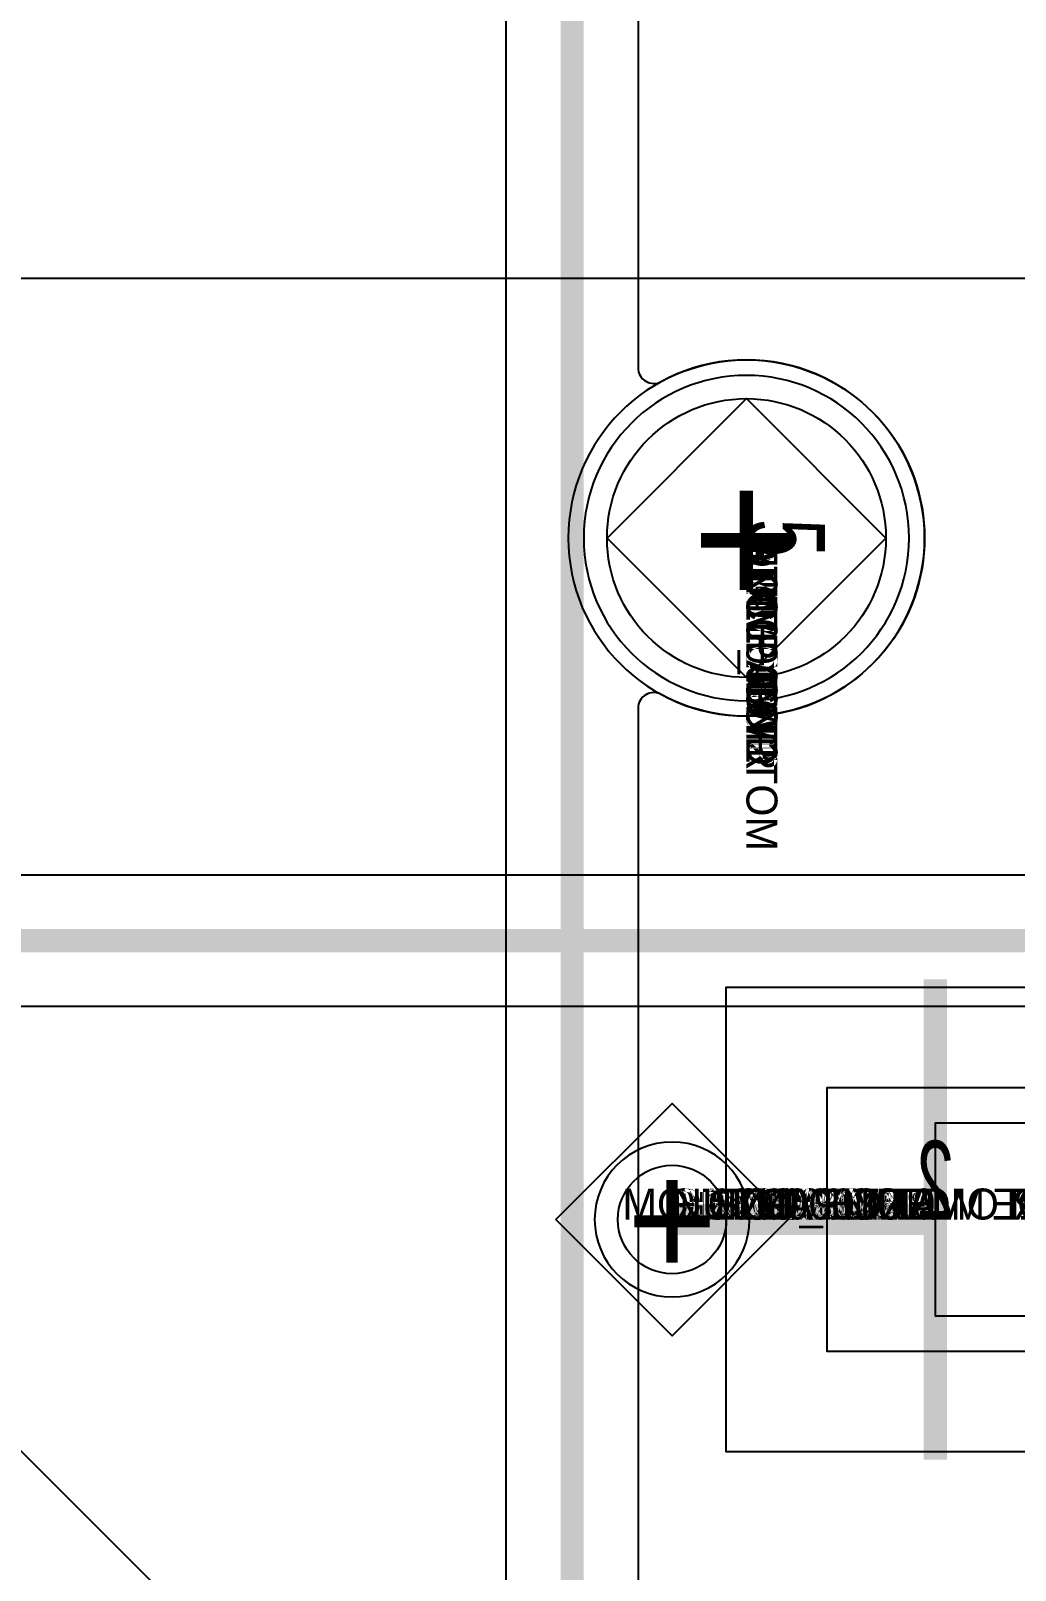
# Model space of a CAD drawing. Extents: x 0 to 323, y 0 to 320.
# Drawn here: x 153.56 to 159.92, y 83.94 to 93.88 of the extents above; entities that cross this region are included whole.
import ezdxf
from ezdxf.enums import TextEntityAlignment as Align

# ---------------------------------------------------------------- set-up
doc = ezdxf.new("R2010")
doc.units = 0
doc.header["$MEASUREMENT"] = 0
doc.layers.get('0').update_dxf_attribs({"linetype": 'CONTINUOUS'})
for name, color, linetype in [('CDN_FIGURES', 7, 'CONTINUOUS'), ('ETCH_BOTTOM', 7, 'CONTINUOUS'), ('ETCH_GND', 3, 'CONTINUOUS'), ('ETCH_INT1', 4, 'CONTINUOUS'), ('ETCH_INT2', 5, 'CONTINUOUS'), ('ETCH_PWR', 6, 'CONTINUOUS'), ('ETCH_TOP', 2, 'CONTINUOUS'), ('MANUFACTURING_NCLEGEND-1-6', 8, 'CONTINUOUS'), ('PACKAGE_GEOMETRY_ASSEMBLY_TOP', 11, 'CONTINUOUS'), ('PACKAGE_GEOMETRY_PIN_NUMBER', 9, 'CONTINUOUS')]:
    doc.layers.add(name, color=color, linetype=linetype)

# ---------------------------------------------------------------- blocks, each defined once
blk = doc.blocks.new('PAD_INFO')
for tag in ['SHAPE_TYPE', 'PAD_HEIGHT', 'PAD_LAYER', 'PAD_TYPE', 'PAD_WIDTH']:
    blk.add_attdef(tag, (0, 0), '', height=0.2)
at = {"flags": 2}
blk.add_attdef('CDN_TYPE', (0, 0), '', height=0.2, dxfattribs=at)
blk = doc.blocks.new('DRILL_INFO')
at = {"flags": 2}
blk.add_attdef('CDN_TYPE', (0, 0), '', height=0.2, dxfattribs=at)
for tag in ['FSHAPE', 'FCHAR', 'DRILL_HEIGHT', 'DIAMETER', 'PLATED', 'DRILL_WIDTH']:
    blk.add_attdef(tag, (0, 0), '', height=0.2)
blk = doc.blocks.new('VIA0700X0300')
at = {"layer": 'ETCH_BOTTOM'}
blk.add_circle((0, 0), 0.35, dxfattribs=at)
at = {"layer": 'ETCH_GND'}
blk.add_circle((0, 0), 0.35, dxfattribs=at)
at = {"layer": 'ETCH_INT1'}
blk.add_circle((0, 0), 0.35, dxfattribs=at)
at = {"layer": 'ETCH_INT2'}
blk.add_circle((0, 0), 0.35, dxfattribs=at)
at = {"layer": 'ETCH_PWR'}
blk.add_circle((0, 0), 0.35, dxfattribs=at)
at = {"layer": 'ETCH_TOP'}
blk.add_circle((0, 0), 0.35, dxfattribs=at)
ref = blk.add_blockref('PAD_INFO', (0, 0))
ref.add_attrib('PAD_LAYER', 'ETCH_TOP', (0, 0), dxfattribs={"height": 0.2})
ref.add_attrib('SHAPE_TYPE', 'NULL', (0, 0), dxfattribs={"height": 0.2})
ref.add_attrib('PAD_TYPE', 'ANTIPAD', (0, 0), dxfattribs={"height": 0.2})
ref.add_attrib('PAD_WIDTH', '0.000000', (0, 0), dxfattribs={"height": 0.2})
ref.add_attrib('PAD_HEIGHT', '0.000000', (0, 0), dxfattribs={"height": 0.2})
ref = blk.add_blockref('PAD_INFO', (0, 0))
ref.add_attrib('PAD_LAYER', 'ETCH_GND', (0, 0), dxfattribs={"height": 0.2})
ref.add_attrib('SHAPE_TYPE', 'NULL', (0, 0), dxfattribs={"height": 0.2})
ref.add_attrib('PAD_TYPE', 'ANTIPAD', (0, 0), dxfattribs={"height": 0.2})
ref.add_attrib('PAD_WIDTH', '0.000000', (0, 0), dxfattribs={"height": 0.2})
ref.add_attrib('PAD_HEIGHT', '0.000000', (0, 0), dxfattribs={"height": 0.2})
ref = blk.add_blockref('PAD_INFO', (0, 0))
ref.add_attrib('PAD_LAYER', 'ETCH_INT1', (0, 0), dxfattribs={"height": 0.2})
ref.add_attrib('SHAPE_TYPE', 'NULL', (0, 0), dxfattribs={"height": 0.2})
ref.add_attrib('PAD_TYPE', 'ANTIPAD', (0, 0), dxfattribs={"height": 0.2})
ref.add_attrib('PAD_WIDTH', '0.000000', (0, 0), dxfattribs={"height": 0.2})
ref.add_attrib('PAD_HEIGHT', '0.000000', (0, 0), dxfattribs={"height": 0.2})
ref = blk.add_blockref('PAD_INFO', (0, 0))
ref.add_attrib('PAD_LAYER', 'ETCH_INT2', (0, 0), dxfattribs={"height": 0.2})
ref.add_attrib('SHAPE_TYPE', 'NULL', (0, 0), dxfattribs={"height": 0.2})
ref.add_attrib('PAD_TYPE', 'ANTIPAD', (0, 0), dxfattribs={"height": 0.2})
ref.add_attrib('PAD_WIDTH', '0.000000', (0, 0), dxfattribs={"height": 0.2})
ref.add_attrib('PAD_HEIGHT', '0.000000', (0, 0), dxfattribs={"height": 0.2})
ref = blk.add_blockref('PAD_INFO', (0, 0))
ref.add_attrib('PAD_LAYER', 'ETCH_PWR', (0, 0), dxfattribs={"height": 0.2})
ref.add_attrib('SHAPE_TYPE', 'NULL', (0, 0), dxfattribs={"height": 0.2})
ref.add_attrib('PAD_TYPE', 'ANTIPAD', (0, 0), dxfattribs={"height": 0.2})
ref.add_attrib('PAD_WIDTH', '0.000000', (0, 0), dxfattribs={"height": 0.2})
ref.add_attrib('PAD_HEIGHT', '0.000000', (0, 0), dxfattribs={"height": 0.2})
ref = blk.add_blockref('PAD_INFO', (0, 0))
ref.add_attrib('PAD_LAYER', 'ETCH_BOTTOM', (0, 0), dxfattribs={"height": 0.2})
ref.add_attrib('SHAPE_TYPE', 'NULL', (0, 0), dxfattribs={"height": 0.2})
ref.add_attrib('PAD_TYPE', 'ANTIPAD', (0, 0), dxfattribs={"height": 0.2})
ref.add_attrib('PAD_WIDTH', '0.000000', (0, 0), dxfattribs={"height": 0.2})
ref.add_attrib('PAD_HEIGHT', '0.000000', (0, 0), dxfattribs={"height": 0.2})
ref = blk.add_blockref('PAD_INFO', (0, 0))
ref.add_attrib('PAD_LAYER', 'ETCH_TOP', (0, 0), dxfattribs={"height": 0.2})
ref.add_attrib('SHAPE_TYPE', 'NULL', (0, 0), dxfattribs={"height": 0.2})
ref.add_attrib('PAD_TYPE', 'THERMAL', (0, 0), dxfattribs={"height": 0.2})
ref.add_attrib('PAD_WIDTH', '0.000000', (0, 0), dxfattribs={"height": 0.2})
ref.add_attrib('PAD_HEIGHT', '0.000000', (0, 0), dxfattribs={"height": 0.2})
ref = blk.add_blockref('PAD_INFO', (0, 0))
ref.add_attrib('PAD_LAYER', 'ETCH_GND', (0, 0), dxfattribs={"height": 0.2})
ref.add_attrib('SHAPE_TYPE', 'NULL', (0, 0), dxfattribs={"height": 0.2})
ref.add_attrib('PAD_TYPE', 'THERMAL', (0, 0), dxfattribs={"height": 0.2})
ref.add_attrib('PAD_WIDTH', '0.000000', (0, 0), dxfattribs={"height": 0.2})
ref.add_attrib('PAD_HEIGHT', '0.000000', (0, 0), dxfattribs={"height": 0.2})
ref = blk.add_blockref('PAD_INFO', (0, 0))
ref.add_attrib('PAD_LAYER', 'ETCH_INT1', (0, 0), dxfattribs={"height": 0.2})
ref.add_attrib('SHAPE_TYPE', 'NULL', (0, 0), dxfattribs={"height": 0.2})
ref.add_attrib('PAD_TYPE', 'THERMAL', (0, 0), dxfattribs={"height": 0.2})
ref.add_attrib('PAD_WIDTH', '0.000000', (0, 0), dxfattribs={"height": 0.2})
ref.add_attrib('PAD_HEIGHT', '0.000000', (0, 0), dxfattribs={"height": 0.2})
ref = blk.add_blockref('PAD_INFO', (0, 0))
ref.add_attrib('PAD_LAYER', 'ETCH_INT2', (0, 0), dxfattribs={"height": 0.2})
ref.add_attrib('SHAPE_TYPE', 'NULL', (0, 0), dxfattribs={"height": 0.2})
ref.add_attrib('PAD_TYPE', 'THERMAL', (0, 0), dxfattribs={"height": 0.2})
ref.add_attrib('PAD_WIDTH', '0.000000', (0, 0), dxfattribs={"height": 0.2})
ref.add_attrib('PAD_HEIGHT', '0.000000', (0, 0), dxfattribs={"height": 0.2})
ref = blk.add_blockref('PAD_INFO', (0, 0))
ref.add_attrib('PAD_LAYER', 'ETCH_PWR', (0, 0), dxfattribs={"height": 0.2})
ref.add_attrib('SHAPE_TYPE', 'NULL', (0, 0), dxfattribs={"height": 0.2})
ref.add_attrib('PAD_TYPE', 'THERMAL', (0, 0), dxfattribs={"height": 0.2})
ref.add_attrib('PAD_WIDTH', '0.000000', (0, 0), dxfattribs={"height": 0.2})
ref.add_attrib('PAD_HEIGHT', '0.000000', (0, 0), dxfattribs={"height": 0.2})
ref = blk.add_blockref('PAD_INFO', (0, 0))
ref.add_attrib('PAD_LAYER', 'ETCH_BOTTOM', (0, 0), dxfattribs={"height": 0.2})
ref.add_attrib('SHAPE_TYPE', 'NULL', (0, 0), dxfattribs={"height": 0.2})
ref.add_attrib('PAD_TYPE', 'THERMAL', (0, 0), dxfattribs={"height": 0.2})
ref.add_attrib('PAD_WIDTH', '0.000000', (0, 0), dxfattribs={"height": 0.2})
ref.add_attrib('PAD_HEIGHT', '0.000000', (0, 0), dxfattribs={"height": 0.2})
ref = blk.add_blockref('PAD_INFO', (0, 0))
ref.add_attrib('PAD_LAYER', 'ETCH_TOP', (0, 0), dxfattribs={"height": 0.2})
ref.add_attrib('SHAPE_TYPE', 'CIRCLE', (0, 0), dxfattribs={"height": 0.2})
ref.add_attrib('PAD_TYPE', 'REGULAR', (0, 0), dxfattribs={"height": 0.2})
ref.add_attrib('PAD_WIDTH', '0.700000', (0, 0), dxfattribs={"height": 0.2})
ref.add_attrib('PAD_HEIGHT', '0.700000', (0, 0), dxfattribs={"height": 0.2})
ref = blk.add_blockref('PAD_INFO', (0, 0))
ref.add_attrib('PAD_LAYER', 'ETCH_GND', (0, 0), dxfattribs={"height": 0.2})
ref.add_attrib('SHAPE_TYPE', 'CIRCLE', (0, 0), dxfattribs={"height": 0.2})
ref.add_attrib('PAD_TYPE', 'REGULAR', (0, 0), dxfattribs={"height": 0.2})
ref.add_attrib('PAD_WIDTH', '0.700000', (0, 0), dxfattribs={"height": 0.2})
ref.add_attrib('PAD_HEIGHT', '0.700000', (0, 0), dxfattribs={"height": 0.2})
ref = blk.add_blockref('PAD_INFO', (0, 0))
ref.add_attrib('PAD_LAYER', 'ETCH_INT1', (0, 0), dxfattribs={"height": 0.2})
ref.add_attrib('SHAPE_TYPE', 'CIRCLE', (0, 0), dxfattribs={"height": 0.2})
ref.add_attrib('PAD_TYPE', 'REGULAR', (0, 0), dxfattribs={"height": 0.2})
ref.add_attrib('PAD_WIDTH', '0.700000', (0, 0), dxfattribs={"height": 0.2})
ref.add_attrib('PAD_HEIGHT', '0.700000', (0, 0), dxfattribs={"height": 0.2})
ref = blk.add_blockref('PAD_INFO', (0, 0))
ref.add_attrib('PAD_LAYER', 'ETCH_INT2', (0, 0), dxfattribs={"height": 0.2})
ref.add_attrib('SHAPE_TYPE', 'CIRCLE', (0, 0), dxfattribs={"height": 0.2})
ref.add_attrib('PAD_TYPE', 'REGULAR', (0, 0), dxfattribs={"height": 0.2})
ref.add_attrib('PAD_WIDTH', '0.700000', (0, 0), dxfattribs={"height": 0.2})
ref.add_attrib('PAD_HEIGHT', '0.700000', (0, 0), dxfattribs={"height": 0.2})
ref = blk.add_blockref('PAD_INFO', (0, 0))
ref.add_attrib('PAD_LAYER', 'ETCH_PWR', (0, 0), dxfattribs={"height": 0.2})
ref.add_attrib('SHAPE_TYPE', 'CIRCLE', (0, 0), dxfattribs={"height": 0.2})
ref.add_attrib('PAD_TYPE', 'REGULAR', (0, 0), dxfattribs={"height": 0.2})
ref.add_attrib('PAD_WIDTH', '0.700000', (0, 0), dxfattribs={"height": 0.2})
ref.add_attrib('PAD_HEIGHT', '0.700000', (0, 0), dxfattribs={"height": 0.2})
ref = blk.add_blockref('PAD_INFO', (0, 0))
ref.add_attrib('PAD_LAYER', 'ETCH_BOTTOM', (0, 0), dxfattribs={"height": 0.2})
ref.add_attrib('SHAPE_TYPE', 'CIRCLE', (0, 0), dxfattribs={"height": 0.2})
ref.add_attrib('PAD_TYPE', 'REGULAR', (0, 0), dxfattribs={"height": 0.2})
ref.add_attrib('PAD_WIDTH', '0.700000', (0, 0), dxfattribs={"height": 0.2})
ref.add_attrib('PAD_HEIGHT', '0.700000', (0, 0), dxfattribs={"height": 0.2})
ref = blk.add_blockref('DRILL_INFO', (0, 0))
ref.add_attrib('DIAMETER', '0.300000', (0, 0), dxfattribs={"height": 0.2})
ref.add_attrib('PLATED', 'PLATED', (0, 0), dxfattribs={"height": 0.2})
ref.add_attrib('FSHAPE', 'DIAMOND', (0, 0), dxfattribs={"height": 0.2})
ref.add_attrib('FCHAR', '+', (0, 0), dxfattribs={"height": 0.2})
ref.add_attrib('DRILL_WIDTH', '1.500000', (0, 0), dxfattribs={"height": 0.2})
ref.add_attrib('DRILL_HEIGHT', '1.500000', (0, 0), dxfattribs={"height": 0.2})
for tag in ['CDN_TYPE', 'PIN']:
    blk.add_attdef(tag, (0, 0), '', height=0.2)
at = {"flags": 2}
for tag in ['PSTKNAME', 'BBV']:
    blk.add_attdef(tag, (0, 0), '', height=0.2, dxfattribs=at)
blk = doc.blocks.new('FIGURE_DIAMOND')
at = {"layer": 'CDN_FIGURES'}
blk.add_lwpolyline([(-0.5, 0), (0, 0.5), (0.5, 0), (0, -0.5)], close=True, dxfattribs=at)
blk = doc.blocks.new('VIA1800X1100')
at = {"layer": 'ETCH_BOTTOM'}
blk.add_circle((0, 0), 0.9, dxfattribs=at)
at = {"layer": 'ETCH_GND'}
blk.add_circle((0, 0), 0.9, dxfattribs=at)
at = {"layer": 'ETCH_INT1'}
blk.add_circle((0, 0), 0.9, dxfattribs=at)
at = {"layer": 'ETCH_INT2'}
blk.add_circle((0, 0), 0.9, dxfattribs=at)
at = {"layer": 'ETCH_PWR'}
blk.add_circle((0, 0), 0.9, dxfattribs=at)
at = {"layer": 'ETCH_TOP'}
blk.add_circle((0, 0), 0.9, dxfattribs=at)
ref = blk.add_blockref('PAD_INFO', (0, 0))
ref.add_attrib('PAD_LAYER', 'ETCH_TOP', (0, 0), dxfattribs={"height": 0.2})
ref.add_attrib('SHAPE_TYPE', 'NULL', (0, 0), dxfattribs={"height": 0.2})
ref.add_attrib('PAD_TYPE', 'ANTIPAD', (0, 0), dxfattribs={"height": 0.2})
ref.add_attrib('PAD_WIDTH', '0.000000', (0, 0), dxfattribs={"height": 0.2})
ref.add_attrib('PAD_HEIGHT', '0.000000', (0, 0), dxfattribs={"height": 0.2})
ref = blk.add_blockref('PAD_INFO', (0, 0))
ref.add_attrib('PAD_LAYER', 'ETCH_GND', (0, 0), dxfattribs={"height": 0.2})
ref.add_attrib('SHAPE_TYPE', 'NULL', (0, 0), dxfattribs={"height": 0.2})
ref.add_attrib('PAD_TYPE', 'ANTIPAD', (0, 0), dxfattribs={"height": 0.2})
ref.add_attrib('PAD_WIDTH', '0.000000', (0, 0), dxfattribs={"height": 0.2})
ref.add_attrib('PAD_HEIGHT', '0.000000', (0, 0), dxfattribs={"height": 0.2})
ref = blk.add_blockref('PAD_INFO', (0, 0))
ref.add_attrib('PAD_LAYER', 'ETCH_INT1', (0, 0), dxfattribs={"height": 0.2})
ref.add_attrib('SHAPE_TYPE', 'NULL', (0, 0), dxfattribs={"height": 0.2})
ref.add_attrib('PAD_TYPE', 'ANTIPAD', (0, 0), dxfattribs={"height": 0.2})
ref.add_attrib('PAD_WIDTH', '0.000000', (0, 0), dxfattribs={"height": 0.2})
ref.add_attrib('PAD_HEIGHT', '0.000000', (0, 0), dxfattribs={"height": 0.2})
ref = blk.add_blockref('PAD_INFO', (0, 0))
ref.add_attrib('PAD_LAYER', 'ETCH_INT2', (0, 0), dxfattribs={"height": 0.2})
ref.add_attrib('SHAPE_TYPE', 'NULL', (0, 0), dxfattribs={"height": 0.2})
ref.add_attrib('PAD_TYPE', 'ANTIPAD', (0, 0), dxfattribs={"height": 0.2})
ref.add_attrib('PAD_WIDTH', '0.000000', (0, 0), dxfattribs={"height": 0.2})
ref.add_attrib('PAD_HEIGHT', '0.000000', (0, 0), dxfattribs={"height": 0.2})
ref = blk.add_blockref('PAD_INFO', (0, 0))
ref.add_attrib('PAD_LAYER', 'ETCH_PWR', (0, 0), dxfattribs={"height": 0.2})
ref.add_attrib('SHAPE_TYPE', 'NULL', (0, 0), dxfattribs={"height": 0.2})
ref.add_attrib('PAD_TYPE', 'ANTIPAD', (0, 0), dxfattribs={"height": 0.2})
ref.add_attrib('PAD_WIDTH', '0.000000', (0, 0), dxfattribs={"height": 0.2})
ref.add_attrib('PAD_HEIGHT', '0.000000', (0, 0), dxfattribs={"height": 0.2})
ref = blk.add_blockref('PAD_INFO', (0, 0))
ref.add_attrib('PAD_LAYER', 'ETCH_BOTTOM', (0, 0), dxfattribs={"height": 0.2})
ref.add_attrib('SHAPE_TYPE', 'NULL', (0, 0), dxfattribs={"height": 0.2})
ref.add_attrib('PAD_TYPE', 'ANTIPAD', (0, 0), dxfattribs={"height": 0.2})
ref.add_attrib('PAD_WIDTH', '0.000000', (0, 0), dxfattribs={"height": 0.2})
ref.add_attrib('PAD_HEIGHT', '0.000000', (0, 0), dxfattribs={"height": 0.2})
ref = blk.add_blockref('PAD_INFO', (0, 0))
ref.add_attrib('PAD_LAYER', 'ETCH_TOP', (0, 0), dxfattribs={"height": 0.2})
ref.add_attrib('SHAPE_TYPE', 'NULL', (0, 0), dxfattribs={"height": 0.2})
ref.add_attrib('PAD_TYPE', 'THERMAL', (0, 0), dxfattribs={"height": 0.2})
ref.add_attrib('PAD_WIDTH', '0.000000', (0, 0), dxfattribs={"height": 0.2})
ref.add_attrib('PAD_HEIGHT', '0.000000', (0, 0), dxfattribs={"height": 0.2})
ref = blk.add_blockref('PAD_INFO', (0, 0))
ref.add_attrib('PAD_LAYER', 'ETCH_GND', (0, 0), dxfattribs={"height": 0.2})
ref.add_attrib('SHAPE_TYPE', 'NULL', (0, 0), dxfattribs={"height": 0.2})
ref.add_attrib('PAD_TYPE', 'THERMAL', (0, 0), dxfattribs={"height": 0.2})
ref.add_attrib('PAD_WIDTH', '0.000000', (0, 0), dxfattribs={"height": 0.2})
ref.add_attrib('PAD_HEIGHT', '0.000000', (0, 0), dxfattribs={"height": 0.2})
ref = blk.add_blockref('PAD_INFO', (0, 0))
ref.add_attrib('PAD_LAYER', 'ETCH_INT1', (0, 0), dxfattribs={"height": 0.2})
ref.add_attrib('SHAPE_TYPE', 'NULL', (0, 0), dxfattribs={"height": 0.2})
ref.add_attrib('PAD_TYPE', 'THERMAL', (0, 0), dxfattribs={"height": 0.2})
ref.add_attrib('PAD_WIDTH', '0.000000', (0, 0), dxfattribs={"height": 0.2})
ref.add_attrib('PAD_HEIGHT', '0.000000', (0, 0), dxfattribs={"height": 0.2})
ref = blk.add_blockref('PAD_INFO', (0, 0))
ref.add_attrib('PAD_LAYER', 'ETCH_INT2', (0, 0), dxfattribs={"height": 0.2})
ref.add_attrib('SHAPE_TYPE', 'NULL', (0, 0), dxfattribs={"height": 0.2})
ref.add_attrib('PAD_TYPE', 'THERMAL', (0, 0), dxfattribs={"height": 0.2})
ref.add_attrib('PAD_WIDTH', '0.000000', (0, 0), dxfattribs={"height": 0.2})
ref.add_attrib('PAD_HEIGHT', '0.000000', (0, 0), dxfattribs={"height": 0.2})
ref = blk.add_blockref('PAD_INFO', (0, 0))
ref.add_attrib('PAD_LAYER', 'ETCH_PWR', (0, 0), dxfattribs={"height": 0.2})
ref.add_attrib('SHAPE_TYPE', 'NULL', (0, 0), dxfattribs={"height": 0.2})
ref.add_attrib('PAD_TYPE', 'THERMAL', (0, 0), dxfattribs={"height": 0.2})
ref.add_attrib('PAD_WIDTH', '0.000000', (0, 0), dxfattribs={"height": 0.2})
ref.add_attrib('PAD_HEIGHT', '0.000000', (0, 0), dxfattribs={"height": 0.2})
ref = blk.add_blockref('PAD_INFO', (0, 0))
ref.add_attrib('PAD_LAYER', 'ETCH_BOTTOM', (0, 0), dxfattribs={"height": 0.2})
ref.add_attrib('SHAPE_TYPE', 'NULL', (0, 0), dxfattribs={"height": 0.2})
ref.add_attrib('PAD_TYPE', 'THERMAL', (0, 0), dxfattribs={"height": 0.2})
ref.add_attrib('PAD_WIDTH', '0.000000', (0, 0), dxfattribs={"height": 0.2})
ref.add_attrib('PAD_HEIGHT', '0.000000', (0, 0), dxfattribs={"height": 0.2})
ref = blk.add_blockref('DRILL_INFO', (0, 0))
ref.add_attrib('DIAMETER', '1.100000', (0, 0), dxfattribs={"height": 0.2})
ref.add_attrib('PLATED', 'PLATED', (0, 0), dxfattribs={"height": 0.2})
ref.add_attrib('FSHAPE', 'DIAMOND', (0, 0), dxfattribs={"height": 0.2})
ref.add_attrib('FCHAR', '+', (0, 0), dxfattribs={"height": 0.2})
ref.add_attrib('DRILL_WIDTH', '1.800000', (0, 0), dxfattribs={"height": 0.2})
ref.add_attrib('DRILL_HEIGHT', '1.800000', (0, 0), dxfattribs={"height": 0.2})
ref = blk.add_blockref('PAD_INFO', (0, 0))
ref.add_attrib('PAD_LAYER', 'ETCH_TOP', (0, 0), dxfattribs={"height": 0.2})
ref.add_attrib('SHAPE_TYPE', 'CIRCLE', (0, 0), dxfattribs={"height": 0.2})
ref.add_attrib('PAD_TYPE', 'REGULAR', (0, 0), dxfattribs={"height": 0.2})
ref.add_attrib('PAD_WIDTH', '1.800000', (0, 0), dxfattribs={"height": 0.2})
ref.add_attrib('PAD_HEIGHT', '1.800000', (0, 0), dxfattribs={"height": 0.2})
ref = blk.add_blockref('PAD_INFO', (0, 0))
ref.add_attrib('PAD_LAYER', 'ETCH_GND', (0, 0), dxfattribs={"height": 0.2})
ref.add_attrib('SHAPE_TYPE', 'CIRCLE', (0, 0), dxfattribs={"height": 0.2})
ref.add_attrib('PAD_TYPE', 'REGULAR', (0, 0), dxfattribs={"height": 0.2})
ref.add_attrib('PAD_WIDTH', '1.800000', (0, 0), dxfattribs={"height": 0.2})
ref.add_attrib('PAD_HEIGHT', '1.800000', (0, 0), dxfattribs={"height": 0.2})
ref = blk.add_blockref('PAD_INFO', (0, 0))
ref.add_attrib('PAD_LAYER', 'ETCH_INT1', (0, 0), dxfattribs={"height": 0.2})
ref.add_attrib('SHAPE_TYPE', 'CIRCLE', (0, 0), dxfattribs={"height": 0.2})
ref.add_attrib('PAD_TYPE', 'REGULAR', (0, 0), dxfattribs={"height": 0.2})
ref.add_attrib('PAD_WIDTH', '1.800000', (0, 0), dxfattribs={"height": 0.2})
ref.add_attrib('PAD_HEIGHT', '1.800000', (0, 0), dxfattribs={"height": 0.2})
ref = blk.add_blockref('PAD_INFO', (0, 0))
ref.add_attrib('PAD_LAYER', 'ETCH_INT2', (0, 0), dxfattribs={"height": 0.2})
ref.add_attrib('SHAPE_TYPE', 'CIRCLE', (0, 0), dxfattribs={"height": 0.2})
ref.add_attrib('PAD_TYPE', 'REGULAR', (0, 0), dxfattribs={"height": 0.2})
ref.add_attrib('PAD_WIDTH', '1.800000', (0, 0), dxfattribs={"height": 0.2})
ref.add_attrib('PAD_HEIGHT', '1.800000', (0, 0), dxfattribs={"height": 0.2})
ref = blk.add_blockref('PAD_INFO', (0, 0))
ref.add_attrib('PAD_LAYER', 'ETCH_PWR', (0, 0), dxfattribs={"height": 0.2})
ref.add_attrib('SHAPE_TYPE', 'CIRCLE', (0, 0), dxfattribs={"height": 0.2})
ref.add_attrib('PAD_TYPE', 'REGULAR', (0, 0), dxfattribs={"height": 0.2})
ref.add_attrib('PAD_WIDTH', '1.800000', (0, 0), dxfattribs={"height": 0.2})
ref.add_attrib('PAD_HEIGHT', '1.800000', (0, 0), dxfattribs={"height": 0.2})
ref = blk.add_blockref('PAD_INFO', (0, 0))
ref.add_attrib('PAD_LAYER', 'ETCH_BOTTOM', (0, 0), dxfattribs={"height": 0.2})
ref.add_attrib('SHAPE_TYPE', 'CIRCLE', (0, 0), dxfattribs={"height": 0.2})
ref.add_attrib('PAD_TYPE', 'REGULAR', (0, 0), dxfattribs={"height": 0.2})
ref.add_attrib('PAD_WIDTH', '1.800000', (0, 0), dxfattribs={"height": 0.2})
ref.add_attrib('PAD_HEIGHT', '1.800000', (0, 0), dxfattribs={"height": 0.2})
for tag in ['CDN_TYPE', 'PIN']:
    blk.add_attdef(tag, (0, 0), '', height=0.2)
at = {"flags": 2}
for tag in ['PSTKNAME', 'BBV']:
    blk.add_attdef(tag, (0, 0), '', height=0.2, dxfattribs=at)
blk = doc.blocks.new('EUH')
at = {"layer": 'PACKAGE_GEOMETRY_ASSEMBLY_TOP'}
blk.add_lwpolyline([(-1.675, -1.5), (14.075, -1.5), (14.075, 33.3), (-1.675, 33.3)], close=True, dxfattribs=at)
at = {"layer": 'ETCH_TOP'}
blk.add_blockref('VIA1800X1100', (0, 15.88), dxfattribs=at)
at = {"flags": 2}
for tag in ['SYMBOL_TYPE', 'CDN_TYPE', 'REFDES']:
    blk.add_attdef(tag, (0, 0), '', height=0.2, dxfattribs=at)
blk = doc.blocks.new('RC1400X1700TS')
at = {"layer": 'ETCH_TOP'}
blk.add_lwpolyline([(-0.7, -0.85), (-0.7, 0.85), (0.7, 0.85), (0.7, -0.85)], close=True, dxfattribs=at)
ref = blk.add_blockref('PAD_INFO', (0, 0))
ref.add_attrib('PAD_LAYER', 'ETCH_TOP', (0, 0), dxfattribs={"height": 0.2})
ref.add_attrib('SHAPE_TYPE', 'NULL', (0, 0), dxfattribs={"height": 0.2})
ref.add_attrib('PAD_TYPE', 'ANTIPAD', (0, 0), dxfattribs={"height": 0.2})
ref.add_attrib('PAD_WIDTH', '0.000000', (0, 0), dxfattribs={"height": 0.2})
ref.add_attrib('PAD_HEIGHT', '0.000000', (0, 0), dxfattribs={"height": 0.2})
ref = blk.add_blockref('PAD_INFO', (0, 0))
ref.add_attrib('PAD_LAYER', 'ETCH_GND', (0, 0), dxfattribs={"height": 0.2})
ref.add_attrib('SHAPE_TYPE', 'NULL', (0, 0), dxfattribs={"height": 0.2})
ref.add_attrib('PAD_TYPE', 'ANTIPAD', (0, 0), dxfattribs={"height": 0.2})
ref.add_attrib('PAD_WIDTH', '0.000000', (0, 0), dxfattribs={"height": 0.2})
ref.add_attrib('PAD_HEIGHT', '0.000000', (0, 0), dxfattribs={"height": 0.2})
ref = blk.add_blockref('PAD_INFO', (0, 0))
ref.add_attrib('PAD_LAYER', 'ETCH_INT1', (0, 0), dxfattribs={"height": 0.2})
ref.add_attrib('SHAPE_TYPE', 'NULL', (0, 0), dxfattribs={"height": 0.2})
ref.add_attrib('PAD_TYPE', 'ANTIPAD', (0, 0), dxfattribs={"height": 0.2})
ref.add_attrib('PAD_WIDTH', '0.000000', (0, 0), dxfattribs={"height": 0.2})
ref.add_attrib('PAD_HEIGHT', '0.000000', (0, 0), dxfattribs={"height": 0.2})
ref = blk.add_blockref('PAD_INFO', (0, 0))
ref.add_attrib('PAD_LAYER', 'ETCH_INT2', (0, 0), dxfattribs={"height": 0.2})
ref.add_attrib('SHAPE_TYPE', 'NULL', (0, 0), dxfattribs={"height": 0.2})
ref.add_attrib('PAD_TYPE', 'ANTIPAD', (0, 0), dxfattribs={"height": 0.2})
ref.add_attrib('PAD_WIDTH', '0.000000', (0, 0), dxfattribs={"height": 0.2})
ref.add_attrib('PAD_HEIGHT', '0.000000', (0, 0), dxfattribs={"height": 0.2})
ref = blk.add_blockref('PAD_INFO', (0, 0))
ref.add_attrib('PAD_LAYER', 'ETCH_PWR', (0, 0), dxfattribs={"height": 0.2})
ref.add_attrib('SHAPE_TYPE', 'NULL', (0, 0), dxfattribs={"height": 0.2})
ref.add_attrib('PAD_TYPE', 'ANTIPAD', (0, 0), dxfattribs={"height": 0.2})
ref.add_attrib('PAD_WIDTH', '0.000000', (0, 0), dxfattribs={"height": 0.2})
ref.add_attrib('PAD_HEIGHT', '0.000000', (0, 0), dxfattribs={"height": 0.2})
ref = blk.add_blockref('PAD_INFO', (0, 0))
ref.add_attrib('PAD_LAYER', 'ETCH_BOTTOM', (0, 0), dxfattribs={"height": 0.2})
ref.add_attrib('SHAPE_TYPE', 'NULL', (0, 0), dxfattribs={"height": 0.2})
ref.add_attrib('PAD_TYPE', 'ANTIPAD', (0, 0), dxfattribs={"height": 0.2})
ref.add_attrib('PAD_WIDTH', '0.000000', (0, 0), dxfattribs={"height": 0.2})
ref.add_attrib('PAD_HEIGHT', '0.000000', (0, 0), dxfattribs={"height": 0.2})
ref = blk.add_blockref('PAD_INFO', (0, 0))
ref.add_attrib('PAD_LAYER', 'ETCH_TOP', (0, 0), dxfattribs={"height": 0.2})
ref.add_attrib('SHAPE_TYPE', 'NULL', (0, 0), dxfattribs={"height": 0.2})
ref.add_attrib('PAD_TYPE', 'THERMAL', (0, 0), dxfattribs={"height": 0.2})
ref.add_attrib('PAD_WIDTH', '0.000000', (0, 0), dxfattribs={"height": 0.2})
ref.add_attrib('PAD_HEIGHT', '0.000000', (0, 0), dxfattribs={"height": 0.2})
ref = blk.add_blockref('PAD_INFO', (0, 0))
ref.add_attrib('PAD_LAYER', 'ETCH_GND', (0, 0), dxfattribs={"height": 0.2})
ref.add_attrib('SHAPE_TYPE', 'NULL', (0, 0), dxfattribs={"height": 0.2})
ref.add_attrib('PAD_TYPE', 'THERMAL', (0, 0), dxfattribs={"height": 0.2})
ref.add_attrib('PAD_WIDTH', '0.000000', (0, 0), dxfattribs={"height": 0.2})
ref.add_attrib('PAD_HEIGHT', '0.000000', (0, 0), dxfattribs={"height": 0.2})
ref = blk.add_blockref('PAD_INFO', (0, 0))
ref.add_attrib('PAD_LAYER', 'ETCH_INT1', (0, 0), dxfattribs={"height": 0.2})
ref.add_attrib('SHAPE_TYPE', 'NULL', (0, 0), dxfattribs={"height": 0.2})
ref.add_attrib('PAD_TYPE', 'THERMAL', (0, 0), dxfattribs={"height": 0.2})
ref.add_attrib('PAD_WIDTH', '0.000000', (0, 0), dxfattribs={"height": 0.2})
ref.add_attrib('PAD_HEIGHT', '0.000000', (0, 0), dxfattribs={"height": 0.2})
ref = blk.add_blockref('PAD_INFO', (0, 0))
ref.add_attrib('PAD_LAYER', 'ETCH_INT2', (0, 0), dxfattribs={"height": 0.2})
ref.add_attrib('SHAPE_TYPE', 'NULL', (0, 0), dxfattribs={"height": 0.2})
ref.add_attrib('PAD_TYPE', 'THERMAL', (0, 0), dxfattribs={"height": 0.2})
ref.add_attrib('PAD_WIDTH', '0.000000', (0, 0), dxfattribs={"height": 0.2})
ref.add_attrib('PAD_HEIGHT', '0.000000', (0, 0), dxfattribs={"height": 0.2})
ref = blk.add_blockref('PAD_INFO', (0, 0))
ref.add_attrib('PAD_LAYER', 'ETCH_PWR', (0, 0), dxfattribs={"height": 0.2})
ref.add_attrib('SHAPE_TYPE', 'NULL', (0, 0), dxfattribs={"height": 0.2})
ref.add_attrib('PAD_TYPE', 'THERMAL', (0, 0), dxfattribs={"height": 0.2})
ref.add_attrib('PAD_WIDTH', '0.000000', (0, 0), dxfattribs={"height": 0.2})
ref.add_attrib('PAD_HEIGHT', '0.000000', (0, 0), dxfattribs={"height": 0.2})
ref = blk.add_blockref('PAD_INFO', (0, 0))
ref.add_attrib('PAD_LAYER', 'ETCH_BOTTOM', (0, 0), dxfattribs={"height": 0.2})
ref.add_attrib('SHAPE_TYPE', 'NULL', (0, 0), dxfattribs={"height": 0.2})
ref.add_attrib('PAD_TYPE', 'THERMAL', (0, 0), dxfattribs={"height": 0.2})
ref.add_attrib('PAD_WIDTH', '0.000000', (0, 0), dxfattribs={"height": 0.2})
ref.add_attrib('PAD_HEIGHT', '0.000000', (0, 0), dxfattribs={"height": 0.2})
ref = blk.add_blockref('PAD_INFO', (0, 0))
ref.add_attrib('PAD_LAYER', 'ETCH_GND', (0, 0), dxfattribs={"height": 0.2})
ref.add_attrib('SHAPE_TYPE', 'NULL', (0, 0), dxfattribs={"height": 0.2})
ref.add_attrib('PAD_TYPE', 'REGULAR', (0, 0), dxfattribs={"height": 0.2})
ref.add_attrib('PAD_WIDTH', '0.000000', (0, 0), dxfattribs={"height": 0.2})
ref.add_attrib('PAD_HEIGHT', '0.000000', (0, 0), dxfattribs={"height": 0.2})
ref = blk.add_blockref('PAD_INFO', (0, 0))
ref.add_attrib('PAD_LAYER', 'ETCH_INT1', (0, 0), dxfattribs={"height": 0.2})
ref.add_attrib('SHAPE_TYPE', 'NULL', (0, 0), dxfattribs={"height": 0.2})
ref.add_attrib('PAD_TYPE', 'REGULAR', (0, 0), dxfattribs={"height": 0.2})
ref.add_attrib('PAD_WIDTH', '0.000000', (0, 0), dxfattribs={"height": 0.2})
ref.add_attrib('PAD_HEIGHT', '0.000000', (0, 0), dxfattribs={"height": 0.2})
ref = blk.add_blockref('PAD_INFO', (0, 0))
ref.add_attrib('PAD_LAYER', 'ETCH_INT2', (0, 0), dxfattribs={"height": 0.2})
ref.add_attrib('SHAPE_TYPE', 'NULL', (0, 0), dxfattribs={"height": 0.2})
ref.add_attrib('PAD_TYPE', 'REGULAR', (0, 0), dxfattribs={"height": 0.2})
ref.add_attrib('PAD_WIDTH', '0.000000', (0, 0), dxfattribs={"height": 0.2})
ref.add_attrib('PAD_HEIGHT', '0.000000', (0, 0), dxfattribs={"height": 0.2})
ref = blk.add_blockref('PAD_INFO', (0, 0))
ref.add_attrib('PAD_LAYER', 'ETCH_PWR', (0, 0), dxfattribs={"height": 0.2})
ref.add_attrib('SHAPE_TYPE', 'NULL', (0, 0), dxfattribs={"height": 0.2})
ref.add_attrib('PAD_TYPE', 'REGULAR', (0, 0), dxfattribs={"height": 0.2})
ref.add_attrib('PAD_WIDTH', '0.000000', (0, 0), dxfattribs={"height": 0.2})
ref.add_attrib('PAD_HEIGHT', '0.000000', (0, 0), dxfattribs={"height": 0.2})
ref = blk.add_blockref('PAD_INFO', (0, 0))
ref.add_attrib('PAD_LAYER', 'ETCH_BOTTOM', (0, 0), dxfattribs={"height": 0.2})
ref.add_attrib('SHAPE_TYPE', 'NULL', (0, 0), dxfattribs={"height": 0.2})
ref.add_attrib('PAD_TYPE', 'REGULAR', (0, 0), dxfattribs={"height": 0.2})
ref.add_attrib('PAD_WIDTH', '0.000000', (0, 0), dxfattribs={"height": 0.2})
ref.add_attrib('PAD_HEIGHT', '0.000000', (0, 0), dxfattribs={"height": 0.2})
ref = blk.add_blockref('DRILL_INFO', (0, 0))
ref.add_attrib('DIAMETER', '0.000000', (0, 0), dxfattribs={"height": 0.2})
ref.add_attrib('PLATED', 'PLATED', (0, 0), dxfattribs={"height": 0.2})
ref.add_attrib('FSHAPE', 'NULL', (0, 0), dxfattribs={"height": 0.2})
ref.add_attrib('DRILL_WIDTH', '0.000000', (0, 0), dxfattribs={"height": 0.2})
ref.add_attrib('DRILL_HEIGHT', '0.000000', (0, 0), dxfattribs={"height": 0.2})
ref = blk.add_blockref('PAD_INFO', (0, 0))
ref.add_attrib('PAD_LAYER', 'ETCH_TOP', (0, 0), dxfattribs={"height": 0.2})
ref.add_attrib('SHAPE_TYPE', 'RECTANGLE', (0, 0), dxfattribs={"height": 0.2})
ref.add_attrib('PAD_TYPE', 'REGULAR', (0, 0), dxfattribs={"height": 0.2})
ref.add_attrib('PAD_WIDTH', '1.400000', (0, 0), dxfattribs={"height": 0.2})
ref.add_attrib('PAD_HEIGHT', '1.700000', (0, 0), dxfattribs={"height": 0.2})
for tag in ['CDN_TYPE', 'PIN']:
    blk.add_attdef(tag, (0, 0), '', height=0.2)
at = {"flags": 2}
for tag in ['PSTKNAME', 'BBV']:
    blk.add_attdef(tag, (0, 0), '', height=0.2, dxfattribs=at)
blk = doc.blocks.new('F91')
at = {"layer": 'PACKAGE_GEOMETRY_ASSEMBLY_TOP'}
blk.add_lwpolyline([(0, -0.625), (2, -0.625), (2, 0.625), (0, 0.625)], close=True, dxfattribs=at)
at = {"layer": 'ETCH_TOP'}
ref = blk.add_blockref('RC1400X1700TS', (0, 0), dxfattribs=at)
ref.add_attrib('CDN_TYPE', 'PIN', (0, 0), dxfattribs={"height": 0.2})
ref.add_attrib('PIN', '1', (0, 0), dxfattribs={"height": 0.2})
ref = blk.add_blockref('RC1400X1700TS', (2, 0), dxfattribs=at)
ref.add_attrib('CDN_TYPE', 'PIN', (0, 0), dxfattribs={"height": 0.2})
ref.add_attrib('PIN', '2', (0, 0), dxfattribs={"height": 0.2})
at = {"flags": 2}
for tag in ['SYMBOL_TYPE', 'CDN_TYPE', 'REFDES']:
    blk.add_attdef(tag, (0, 0), '', height=0.2, dxfattribs=at)

msp = doc.modelspace()

# ---------------------------------------------------------------- linework, layer by layer
at = {"layer": 'ETCH_BOTTOM'}
for points, format in [([(158.18, 77.9, 0.15, 0.15, 0), (157.055, 79.025, 0.15, 0.15, 0), (157.055, 97.505, 0.15, 0.15, 0), (158.28, 98.73, 0.15, 0.15, 0), (158.28, 99.2, 0.15, 0.15, 0)], "xyseb"), ([(157.4801, 97.3289), (157.4801, 91.6991, 0.569164), (157.63, 91.6101, -1.683132), (157.63, 89.5899, 0.569164), (157.4801, 89.5009), (157.4801, 79.2011), (157.7246, 78.9566), (157.7556, 78.9689, -4.840567), (157.1111, 78.3244), (157.1234, 78.3554), (156.6299, 78.8489), (156.6299, 97.6811)], "xyb"), ([(159.4, 86.2, 0.15, 0.15, 0), (159.4, 87.7508, 0.15, 0.15, 0)], "xyseb"), ([(159.4, 86.2, 0.2, 0.2, 0), (157.7, 86.2, 0.2, 0.2, 0)], "xyseb"), ([(159.4, 84.6492, 0.15, 0.15, 0), (159.4, 86.2, 0.15, 0.15, 0)], "xyseb")]:
    msp.add_lwpolyline(points, format=format, dxfattribs=at)
msp.add_lwpolyline([(162.7501, 84.6999), (158.0499, 84.6999), (158.0499, 87.7001), (160.9499, 87.7001), (160.9499, 89.525), (160.9187, 89.538, -4.573712), (161.878, 89.5731), (161.8501, 89.5591), (161.8501, 87.7001), (162.7501, 87.7001)], format="xyb", close=True, dxfattribs=at)
at = {"layer": 'ETCH_GND'}
msp.add_lwpolyline([(159.2301, 90.6, 1), (157.1299, 90.6, 1)], format="xyb", close=True, dxfattribs=at)
at = {"layer": 'ETCH_INT1'}
for points in [[(159.2301, 90.6, 1), (157.1299, 90.6, 1)], [(158.2001, 86.2, 1), (157.1999, 86.2, 1)]]:
    msp.add_lwpolyline(points, format="xyb", close=True, dxfattribs=at)
at = {"layer": 'ETCH_INT2'}
msp.add_lwpolyline([(159.3301, 90.6, 1), (157.0299, 90.6, 1)], format="xyb", close=True, dxfattribs=at)
msp.add_lwpolyline([(184.23, 88, 0.15, 0.15, 0), (172.307, 88, 0.15, 0.15, 0), (172.307, 88.1993, 0.15, 0.15, 0), (171.9703, 88.536, 0.15, 0.15, 0), (171.4937, 88.536, 0.15, 0.15, 0), (171.157, 88.1993, 0.15, 0.15, 0), (171.157, 88, 0.15, 0.15, 0), (169.6853, 88, 0.15, 0.15, 0), (169.5383, 88.147, 0.15, 0.15, 0), (169.0617, 88.147, 0.15, 0.15, 0), (168.9147, 88, 0.15, 0.15, 0), (125.4133, 88, 0.15, 0.15, 0), (116.5383, 79.125, 0.15, 0.15, 0), (115.8118, 79.125, 0.15, 0.15, 0), (103.7868, 67.1, 0.15, 0.15, 0), (92.4, 67.1, 0.15, 0.15, 0)], format="xyseb", dxfattribs=at)
for points in [[(125.2372, 88.4251), (168.7386, 88.4251)], [(169.0908, 87.5749), (125.5894, 87.5749)]]:
    msp.add_lwpolyline(points, dxfattribs=at)
at = {"layer": 'ETCH_PWR'}
for points in [[(159.2301, 90.6, 1), (157.1299, 90.6, 1)], [(158.2001, 86.2, 1), (157.1999, 86.2, 1)]]:
    msp.add_lwpolyline(points, format="xyb", close=True, dxfattribs=at)
at = {"layer": 'ETCH_TOP'}
msp.add_lwpolyline([(170.8, 78.05), (170.8, 71.65), (166.2, 71.65), (163.95, 73.9), (163.95, 74.45), (163.55, 74.85), (139.75, 74.85), (137.35, 77.25), (132.3, 77.25), (132.3, 80.45), (129.3, 80.45), (129.3, 87.15), (132.25, 90.1), (133.15, 90.1), (133.3, 90.25), (133.3, 93.8), (147.3, 93.8), (147.4, 93.7), (147.4, 85.95), (152.25, 85.95), (157.2, 81), (167.85, 81)], close=True, dxfattribs=at)

# ---------------------------------------------------------------- block references
at = {"rotation": 270}
msp.add_blockref('EUH', (142.3, 90.6), dxfattribs=at)
at = {"xscale": -1}
msp.add_blockref('F91', (161.4, 86.2), dxfattribs=at)
at = {"layer": 'ETCH_TOP'}
msp.add_blockref('VIA0700X0300', (157.7, 86.2), dxfattribs=at)
at = {"layer": 'MANUFACTURING_NCLEGEND-1-6'}
for p, xscale, yscale in [((158.18, 90.6), 1.8, 1.8), ((157.7, 86.2), 1.5, 1.5)]:
    msp.add_blockref('FIGURE_DIAMOND', p, dxfattribs=dict(at, xscale=xscale, yscale=yscale))

# ---------------------------------------------------------------- texts
for height, p in [(0.9, (158.18, 90.6)), (0.75, (157.7, 86.2))]:
    msp.add_text('+', height=height, dxfattribs=at).set_placement(p, align=Align.MIDDLE_CENTER)
at = {"layer": 'PACKAGE_GEOMETRY_PIN_NUMBER', "width": 0.649606}
msp.add_text('5', height=0.508, rotation=270, dxfattribs=at).set_placement((158.18, 90.6), align=Align.CENTER)
at = {"layer": 'PACKAGE_GEOMETRY_PIN_NUMBER', "text_generation_flag": 2, "width": 0.649606}
msp.add_text('2', height=0.508, dxfattribs=at).set_placement((159.4, 86.2), align=Align.CENTER)

doc.saveas('drawing.dxf')
